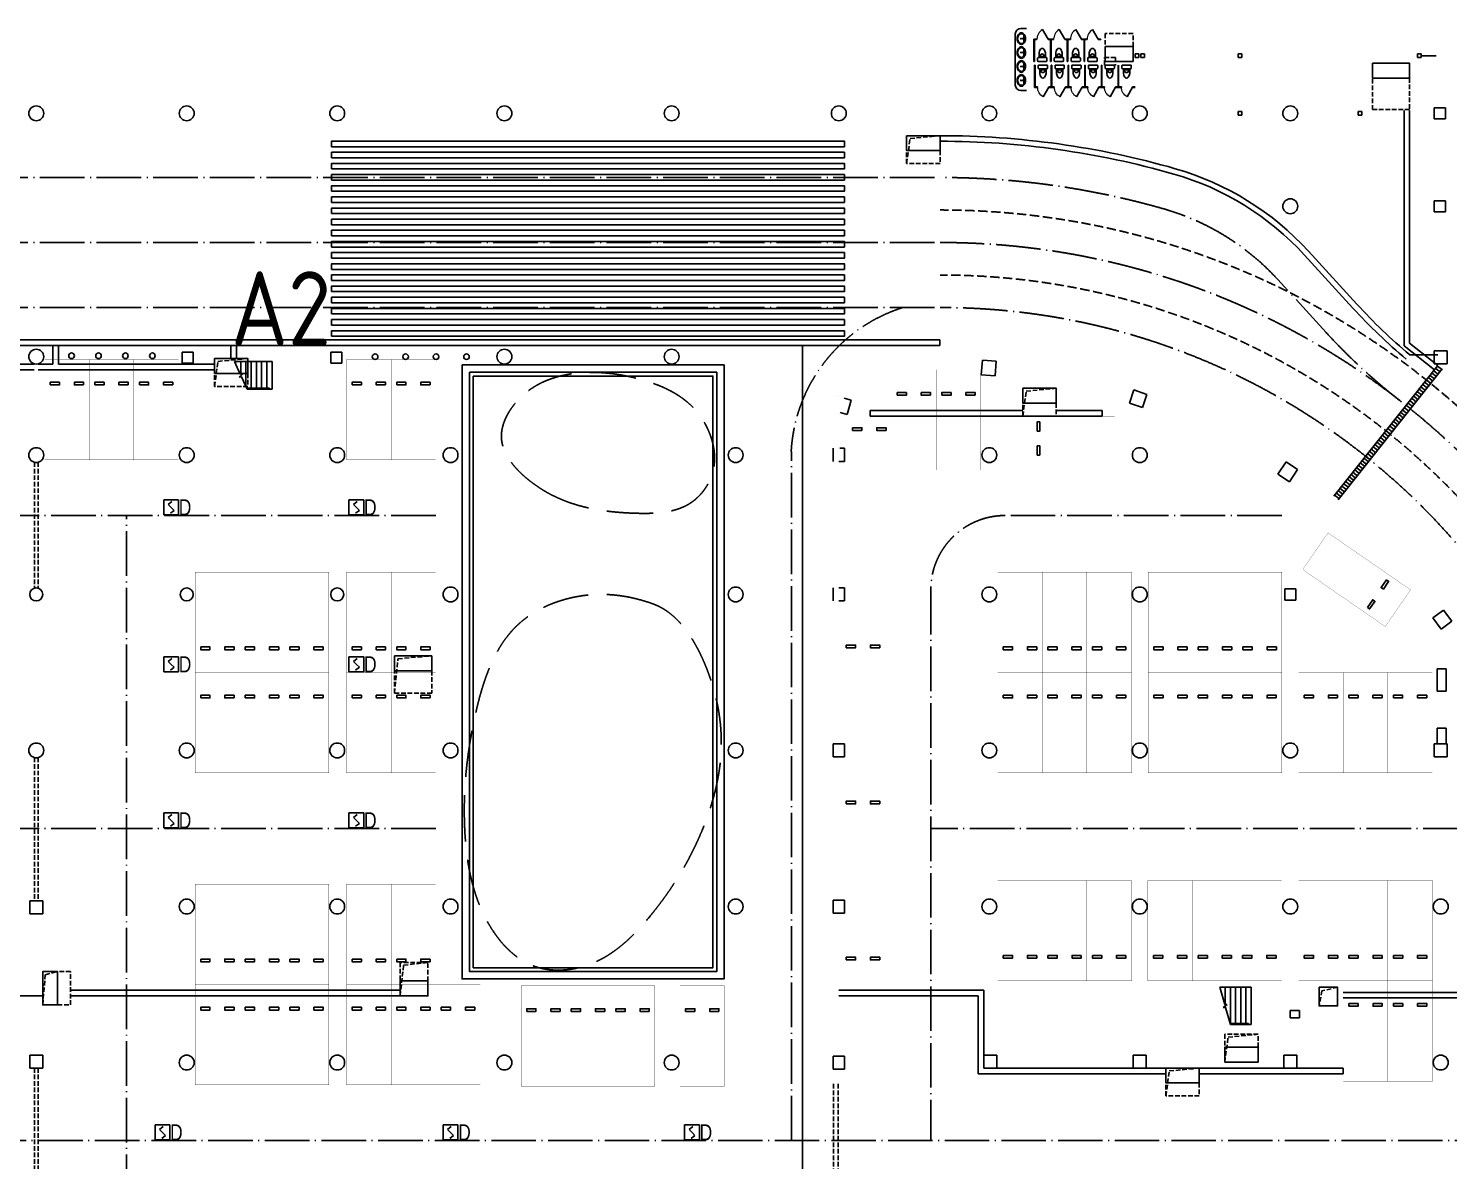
# Model space of a CAD drawing. Extents: x 3835738 to 4446688, y -234172 to 94826.
# Drawn here: x 4316685 to 4393130, y -132152 to -71197 of the extents above; entities that cross this region are included whole.
import ezdxf
from ezdxf.enums import TextEntityAlignment as Align

# ---------------------------------------------------------------- set-up
doc = ezdxf.new("R2010")
doc.units = 0
doc.header["$LTSCALE"] = 1000
doc.header["$MEASUREMENT"] = 0
for name, pattern in [('ACAD_ISO04W100', [30.5, 24, -3, 0.5, -3]), ('DASH', [0.35, 0.25, -0.1]), ('DOTE', [2.42, 2, -0.2, 0.02, -0.2])]:
    doc.linetypes.add(name, pattern=pattern)
for name, color, linetype in [('COLUMN', 8, 'Continuous'), ('e-填充', 8, 'Continuous'), ('e-景观', 8, 'Continuous'), ('EQUIP', 3, 'Continuous'), ('e景观', 8, 'Continuous'), ('STAIR', 9, 'Continuous'), ('WIRE', 210, 'Continuous'), ('卫生间', 8, 'Continuous'), ('竖井线', 8, 'DOTE'), ('结构需注意的地反', 1, 'Continuous'), ('路沿', 9, 'Continuous'), ('车位', 8, 'Continuous'), ('车挡石桩', 7, 'Continuous'), ('车道中心线', 8, 'Continuous'), ('车道线', 8, 'Continuous'), ('防火卷帘', 9, 'DASH'), ('集水井', 8, 'Continuous')]:
    doc.layers.add(name, color=color, linetype=linetype)
doc.styles.add('_FSZK', font='FSZK.shx')
doc.styles.add('DIM_FONT', font='SIMPLEX', dxfattribs={"width": 0.7, "bigfont": 'GBCBIG'})
doc.styles.get("Standard").update_dxf_attribs({"font": 'gbenor.shx', "bigfont": 'gbcbig.shx'})

# ---------------------------------------------------------------- blocks, each defined once
blk = doc.blocks.new('chewei')
at = {"color": 8, "elevation": 0}
for points in [[(3112289, -494749), (3112434, -494749), (3112434, -495249), (3112289, -495249)], [(3112289, -496549), (3112434, -496549), (3112434, -496049), (3112289, -496049)]]:
    blk.add_lwpolyline(points, close=True, dxfattribs=at)
at = {"layer": '车位', "const_width": 10, "elevation": 0}
blk.add_lwpolyline([(3108261, -495649), (3108261, -494449), (3113661, -494449), (3113661, -496849), (3108261, -496849), (3108261, -495649)], dxfattribs=at)
blk = doc.blocks.new('$lvtry$00000196')
at = {"elevation": 0}
for points in [[(-218, -329, -0.467303), (-199, -103, -0.154885), (-179, -96), (-17, -96, -0.154885)], [(21, -96), (183, -96, -0.154885), (203, -103, -0.467303), (222, -329, -0.210278), (2, -430, -0.210278), (-218, -329, -0.467303)]]:
    blk.add_lwpolyline(points, format="xyb", dxfattribs=at)
for points in [[(-52, -25), (56, -25)], [(-52, -78), (-20, -78)], [(24, -78), (56, -78)]]:
    blk.add_lwpolyline(points, dxfattribs=at)
blk.add_lwpolyline([(-22, -44), (-17, -142, 1), (21, -142), (26, -44, 0.493794)], format="xyb", close=True, dxfattribs=at)
for centre, radius in [((-52, -52, 0), 19.4), ((-52, -52, 0), 12.6), ((2, -241, 0), 19.7), ((2, -241, 0), 14.7), ((56, -52, 0), 19.4), ((56, -52, 0), 12.6)]:
    blk.add_circle(centre, radius)
for centre, radius, start, end in [((-144, -225, 0), 166, 150.29939, 180), ((-144, -225, 0), 166, 180, 209.70061), ((-75, -265, 0), 246, 125.98624, 150.29939), ((-75, -186, 0), 246, 209.70061, 234.01376), ((-30, -327, 0), 323, 106.74086, 125.98624), ((-30, -123, 0), 323, 234.01376, 253.25914), ((0, -426, 0), 426, 90, 106.74086), ((0, -25, 0), 426, 253.25914, 270), ((-52, -52, 0), 26.5, 90, 270), ((0, -426, 0), 426, 73.25914, 90), ((0, -25, 0), 426, 270, 286.74086), ((56, -52, 0), 26.5, 270, 90), ((30, -327, 0), 323, 54.01376, 73.25914), ((30, -123, 0), 323, 286.74086, 305.98624), ((75, -265, 0), 246, 29.70061, 54.01376), ((75, -186, 0), 246, 305.98624, 330.29939), ((144, -225, 0), 166, 0, 29.70061), ((144, -225, 0), 166, 330.29939, 0)]:
    blk.add_arc(centre, radius, start, end)
blk.add_point((1, -51, 0))
blk = doc.blocks.new('$TCHSYS$APDOOR2D')
blk.add_line((0.5, 0), (0, 0.87))
at = {"lineweight": 13}
blk.add_arc((0.5, 0), 1, 120, 180, dxfattribs=at)
blk = doc.blocks.new('t2')
for p, q in [((-220, 0), (220, 0)), ((-250, -170), (-250, -30)), ((220, -200), (-220, -200)), ((-170, -200), (-170, -430)), ((140, -260), (-140, -260)), ((170, -200), (170, -430)), ((250, -30), (250, -170))]:
    blk.add_line(p, q)
blk.add_circle((2, -305), 100)
for centre, radius, start, end in [((-220, -30), 30, 90, 180), ((220, -30), 30, 0, 90), ((-220, -170), 30, 180, 270), ((227, -413), 398, 157.45048, 216.63815), ((0, -590), 110, 213.45086, 326.54914), ((-227, -413), 398, 323.36185, 22.54952), ((220, -170), 30, 270, 0)]:
    blk.add_arc(centre, radius, start, end)
at = {"style": 'DIM_FONT', "oblique": 360, "width": 0.8, "flags": 9}
for tag in ['YSIZE', 'XSIZE']:
    blk.add_attdef(tag, (0, 0), '', height=0.5, rotation=180, dxfattribs=at)
blk = doc.blocks.new('$lvtry$00000006')
at = {"layer": '卫生间', "rotation": 359.999965405106}
blk.add_blockref('t2', (0, 288, 0), dxfattribs=at)
blk = doc.blocks.new('_LINKPT1')
at = {"color": 0}
blk.add_line((0, 0), (0, 0), dxfattribs=at)
blk = doc.blocks.new('_I14YDH')
at = {"color": 0}
for p, q in [((0.5, 0.5), (-0.5, 0.5)), ((-0.5, 0.5), (-0.5, -0.5)), ((-0.2, 0.2), (0.05, 0.4)), ((0, 0), (-0.2, 0.2)), ((0, 0), (0.2, -0.2)), ((0.5, -0.5), (0.5, 0.5)), ((-0.5, -0.5), (0.5, -0.5)), ((0.2, -0.2), (-0.05, -0.4))]:
    blk.add_line(p, q, dxfattribs=at)
for p in [(-0.5, 0), (0, 0.5), (0.5, 0), (0, -0.5)]:
    blk.add_blockref('_LINKPT1', p, dxfattribs=at)
at = {"style": '_FSZK', "width": 0.8, "flags": 8}
blk.add_attdef('$TEXT$', text='', height=1.0938, dxfattribs=at).set_placement((0.9375, 0), align=Align.MIDDLE_CENTER)
at = {"color": 0, "width": 0.8, "flags": 9}
blk.add_attdef('A', (0, 0), '', height=0.00002, dxfattribs=at)

msp = doc.modelspace()

# ---------------------------------------------------------------- hatches: boundary and pattern name
at = {"layer": '集水井'}
h = msp.add_hatch(dxfattribs=at)
h.set_pattern_fill('ANSI31', color=256, scale=100, angle=96.5, style=0)
h.set_pattern_definition([(141.5, (-65488102.34, -10120470.72), (-98.82419857, -124.2390449), [])])
h.paths.add_polyline_path([(4387784.4, -95773.6, 0.0021429), (4387550.4, -95585.8), (4386921.1, -96363, -0.0022059), (4387155.1, -96550.7)])
h.paths.add_polyline_path([(4388635.8, -94722.2), (4388596.3, -94722.2), (4388804.1, -94514.5), (4388885.7, -94413.6, 0.0020408), (4388651.8, -94225.8), (4387550.4, -95585.8, -0.0021429), (4387784.4, -95773.6)])
h.paths.add_polyline_path([(4390846.1, -91992.8), (4390788.8, -91992.8), (4391088.2, -91693.5, 0.0018616), (4390854.5, -91505.7), (4388651.8, -94225.8, -0.0020408), (4388885.7, -94413.6)])
h.paths.add_polyline_path([(4390854.5, -91505.7, -0.0018616), (4391088.2, -91693.5), (4391090.1, -91691.5), (4392189.7, -90333.6, 0.0017857), (4391955.9, -90145.7)])
h.paths.add_polyline_path([(4392816, -89560.3), (4392584.8, -89369), (4391955.9, -90145.7, -0.0017857), (4392189.7, -90333.6)])

# ---------------------------------------------------------------- linework, layer by layer
at = {"layer": 'COLUMN'}
for p, q in [((4376457.8, -72572), (4376257.8, -72572)), ((4376257.8, -72572), (4376257.8, -72772)), ((4376457.8, -72772), (4376457.8, -72572)), ((4376757.8, -72572), (4376557.8, -72572)), ((4376557.8, -72572), (4376557.8, -72772)), ((4376757.8, -72772), (4376757.8, -72572)), ((4382007.8, -72572), (4381807.8, -72572)), ((4381807.8, -72572), (4381807.8, -72772)), ((4382007.8, -72772), (4382007.8, -72572)), ((4391657.8, -72572), (4391457.8, -72572)), ((4391457.8, -72572), (4391457.8, -72772)), ((4391657.8, -72772), (4391657.8, -72572)), ((4376257.8, -72772), (4376457.8, -72772)), ((4376557.8, -72772), (4376757.8, -72772)), ((4381807.8, -72772), (4382007.8, -72772)), ((4391457.8, -72772), (4391657.8, -72772)), ((4382007.8, -75672), (4381807.8, -75672)), ((4381807.8, -75672), (4381807.8, -75872)), ((4382007.8, -75872), (4382007.8, -75672)), ((4388457.8, -75672), (4388257.8, -75672)), ((4388257.8, -75672), (4388257.8, -75872)), ((4388457.8, -75872), (4388457.8, -75672)), ((4392957.8, -75472), (4392357.8, -75472)), ((4392357.8, -75472), (4392357.8, -76072)), ((4392957.8, -76072), (4392957.8, -75472)), ((4381807.8, -75872), (4382007.8, -75872)), ((4388257.8, -75872), (4388457.8, -75872)), ((4392357.8, -76072), (4392957.8, -76072)), ((4392957.8, -80477.1), (4392357.8, -80477.1)), ((4392357.8, -80477.1), (4392357.8, -81077.1)), ((4392957.8, -81077.1), (4392957.8, -80477.1)), ((4392357.8, -81077.1), (4392957.8, -81077.1)), ((4325557.8, -88622), (4324957.8, -88622)), ((4324957.8, -88622), (4324957.8, -89222)), ((4325557.8, -89222), (4325557.8, -88622)), ((4333557.8, -88622), (4332957.8, -88622)), ((4332957.8, -88622), (4332957.8, -89222)), ((4333557.8, -89222), (4333557.8, -88622)), ((4393057.8, -88547.2), (4392357.8, -88547.2)), ((4392357.8, -88547.2), (4392357.8, -89247.2)), ((4393057.8, -89247.2), (4393057.8, -88547.2)), ((4324957.8, -89222), (4325557.8, -89222)), ((4332957.8, -89222), (4333557.8, -89222)), ((4368032.8, -89049.6), (4367970.8, -89847.2)), ((4368780.6, -89107.8), (4368032.8, -89049.6)), ((4368718.5, -89905.4), (4368780.6, -89107.8)), ((4392357.8, -89247.2), (4393057.8, -89247.2)), ((4367970.8, -89847.2), (4368718.5, -89905.4)), ((4376183.2, -90663.9), (4375945.4, -91375.2)), ((4376894.5, -90901.8), (4376183.2, -90663.9)), ((4376656.7, -91613.1), (4376894.5, -90901.8)), ((4360254.1, -91011.8), (4360253.7, -91013)), ((4360254.2, -91011.8), (4360254.1, -91011.8)), ((4360976.8, -91212.3), (4360594.6, -91106.3)), ((4360762.9, -91983.2), (4360976.8, -91212.3)), ((4375945.4, -91375.2), (4376656.7, -91613.1)), ((4360380.6, -91877.1), (4360762.9, -91983.2)), ((4360007.8, -93797), (4360007.8, -94522)), ((4360607.8, -93797), (4360357.8, -93797)), ((4360607.8, -94522), (4360607.8, -93797)), ((4360307.8, -94522), (4360607.8, -94522)), ((4384378.6, -94525.8), (4383935.5, -95191.9)), ((4385003.1, -94941.2), (4384378.6, -94525.8)), ((4383935.5, -95191.9), (4384560, -95607.3)), ((4384560, -95607.3), (4385003.1, -94941.2)), ((4360007.8, -101322), (4360007.8, -102022)), ((4360607.8, -101322), (4360307.8, -101322)), ((4360607.8, -102022), (4360607.8, -101322)), ((4384907.8, -101372), (4384307.8, -101372)), ((4384307.8, -101372), (4384307.8, -101972)), ((4384907.8, -101972), (4384907.8, -101372)), ((4360307.8, -102022), (4360607.8, -102022)), ((4384307.8, -101972), (4384907.8, -101972)), ((4392847.8, -102512.1), (4392288.1, -102932.6)), ((4392288.1, -102932.6), (4392738.5, -103532.2)), ((4392738.5, -103532.2), (4393298.2, -103111.8)), ((4393298.2, -103111.8), (4392847.8, -102512.1)), ((4392507.8, -105672), (4392507.8, -106872)), ((4393007.8, -105672), (4392507.8, -105672)), ((4393007.8, -106872), (4393007.8, -105672)), ((4392507.8, -106872), (4393007.8, -106872)), ((4393007.8, -108872), (4392507.8, -108872)), ((4392507.8, -108872), (4392507.8, -109722)), ((4393007.8, -109722), (4393007.8, -108872)), ((4360607.8, -109722), (4360007.8, -109722)), ((4360007.8, -109722), (4360007.8, -110422)), ((4360607.8, -110422), (4360607.8, -109722)), ((4393057.8, -109722), (4392357.8, -109722)), ((4392357.8, -109722), (4392357.8, -110422)), ((4392507.8, -109722), (4393007.8, -109722)), ((4393057.8, -110422), (4393057.8, -109722)), ((4360007.8, -110422), (4360607.8, -110422)), ((4392357.8, -110422), (4393057.8, -110422)), ((4317457.8, -118172), (4316757.8, -118172)), ((4316757.8, -118172), (4316757.8, -118872)), ((4317457.8, -118872), (4317457.8, -118172)), ((4360607.8, -118122), (4360007.8, -118122)), ((4360007.8, -118122), (4360007.8, -118822)), ((4360607.8, -118822), (4360607.8, -118122)), ((4316757.8, -118872), (4317457.8, -118872)), ((4360007.8, -118822), (4360607.8, -118822)), ((4385107.8, -124072), (4384607.8, -124072)), ((4384607.8, -124072), (4384607.8, -124472)), ((4384607.8, -124472), (4385107.8, -124472)), ((4385107.8, -124472), (4385107.8, -124072)), ((4317457.8, -126472), (4316757.8, -126472)), ((4316757.8, -126472), (4316757.8, -127172)), ((4317457.8, -127172), (4317457.8, -126472)), ((4360607.8, -126522), (4360007.8, -126522)), ((4360007.8, -126522), (4360007.8, -127222)), ((4360607.8, -127222), (4360607.8, -126522)), ((4368807.7, -126472), (4368107.8, -126472)), ((4368107.8, -126472), (4368107.8, -127172)), ((4368807.7, -127172), (4368807.7, -126472)), ((4376857.8, -126472), (4376157.8, -126472)), ((4376157.8, -126472), (4376157.8, -127172)), ((4376857.8, -127172), (4376857.8, -126472)), ((4384957.8, -126472), (4384257.8, -126472)), ((4384257.8, -126472), (4384257.8, -127172)), ((4384957.8, -127172), (4384957.8, -126472)), ((4316757.8, -127172), (4317457.8, -127172)), ((4360007.8, -127222), (4360607.8, -127222)), ((4368107.8, -127172), (4368807.7, -127172)), ((4376157.8, -127172), (4376857.8, -127172)), ((4384257.8, -127172), (4384957.8, -127172))]:
    msp.add_line(p, q, dxfattribs=at)
for centre, radius, start, end in [((4317107.8, -75772), 400, 0, 180), ((4325207.8, -75772), 400, 0, 180), ((4333307.8, -75772), 400, 0, 180), ((4342307.8, -75772), 400, 0, 180), ((4351307.8, -75772), 400, 0, 180), ((4360307.8, -75772), 400, 0, 180), ((4368407.8, -75772), 400, 0, 180), ((4376507.8, -75772), 400, 0, 180), ((4384607.8, -75772), 400, 0, 180), ((4317107.8, -75772), 400, 180, 0), ((4325207.8, -75772), 400, 180, 0), ((4333307.8, -75772), 400, 180, 0), ((4342307.8, -75772), 400, 180, 0), ((4351307.8, -75772), 400, 180, 0), ((4360307.8, -75772), 400, 180, 0), ((4368407.8, -75772), 400, 180, 0), ((4376507.8, -75772), 400, 180, 0), ((4384607.8, -75772), 400, 180, 0), ((4384607.8, -80772), 400, 0, 180), ((4384607.8, -80772), 400, 180, 0), ((4317107.8, -88872), 400, 0, 180), ((4342307.8, -88872), 400, 0, 180), ((4351307.8, -88872), 400, 0, 180), ((4317107.8, -88872), 400, 180, 0), ((4342307.8, -88872), 400, 180, 0), ((4351307.8, -88872), 400, 180, 0), ((4317107.8, -94172), 400, 0, 180), ((4325207.8, -94172), 400, 0, 180), ((4333307.8, -94172), 400, 0, 180), ((4339407.8, -94172), 400, 0, 180), ((4354757.8, -94172), 400, 0, 180), ((4368407.8, -94172), 400, 0, 180), ((4376507.8, -94172), 400, 0, 180), ((4317107.8, -94172), 400, 180, 0), ((4325207.8, -94172), 400, 180, 0), ((4333307.8, -94172), 400, 180, 0), ((4339407.8, -94172), 400, 180, 0), ((4354757.8, -94172), 400, 180, 0), ((4368407.8, -94172), 400, 180, 0), ((4376507.8, -94172), 400, 180, 0), ((4317107.8, -101672), 350, 0, 180), ((4325207.8, -101672), 350, 359.999777, 179.999777), ((4333307.8, -101672), 350, 0.000026, 180.000026), ((4339407.8, -101672), 400, 0, 180), ((4354757.8, -101672), 400, 0, 180), ((4368407.8, -101672), 400, 0, 180), ((4376507.8, -101672), 400, 0, 180), ((4317107.8, -101672), 350, 180, 0), ((4325207.8, -101672), 350, 179.999777, 359.999777), ((4333307.8, -101672), 350, 180.000026, 0.000026), ((4339407.8, -101672), 400, 180, 0), ((4354757.8, -101672), 400, 180, 0), ((4368407.8, -101672), 400, 180, 0), ((4376507.8, -101672), 400, 180, 0), ((4317107.8, -110072), 400, 0, 180), ((4317107.8, -110072), 400, 180, 0), ((4325207.8, -110072), 400, 0, 180), ((4325207.8, -110072), 400, 180, 0), ((4333307.8, -110072), 400, 0, 180), ((4333307.8, -110072), 400, 180, 0), ((4339407.8, -110072), 400, 0, 180), ((4339407.8, -110072), 400, 180, 0), ((4354757.8, -110072), 400, 0, 180), ((4354757.8, -110072), 400, 180, 0), ((4368407.8, -110072), 400, 0, 180), ((4368407.8, -110072), 400, 180, 0), ((4376507.8, -110072), 400, 0, 180), ((4376507.8, -110072), 400, 180, 0), ((4384607.8, -110072), 400, 0, 180), ((4384607.8, -110072), 400, 180, 0), ((4325207.8, -118472), 400, 0, 180), ((4325207.8, -118472), 400, 180, 0), ((4333307.8, -118472), 400, 0, 180), ((4333307.8, -118472), 400, 180, 0), ((4339407.8, -118472), 400, 0, 180), ((4339407.8, -118472), 400, 180, 0), ((4354757.8, -118472), 400, 0, 180), ((4354757.8, -118472), 400, 180, 0), ((4368407.8, -118472), 400, 0, 180), ((4368407.8, -118472), 400, 180, 0), ((4376507.8, -118472), 400, 0, 180), ((4376507.8, -118472), 400, 180, 0), ((4384607.8, -118472), 400, 0, 180), ((4384607.8, -118472), 400, 180, 0), ((4392707.8, -118472), 400, 0, 180), ((4392707.8, -118472), 400, 180, 0), ((4325207.8, -126872), 400, 0, 180), ((4325207.8, -126872), 400, 180, 0), ((4333307.8, -126872), 400, 0, 180), ((4333307.8, -126872), 400, 180, 0), ((4342307.8, -126872), 400, 0, 180), ((4342307.8, -126872), 400, 180, 0), ((4351307.8, -126872), 400, 0, 180), ((4351307.8, -126872), 400, 180, 0), ((4392707.8, -126872), 400, 0, 180), ((4392707.8, -126872), 400, 180, 0)]:
    msp.add_arc(centre, radius, start, end, dxfattribs=at)
at = {"layer": 'e-填充'}
for points in [[(4333007.8, -77565.2), (4360607.8, -77565.2), (4360607.8, -77264.8), (4333007.8, -77264.8)], [(4333007.8, -78165.6), (4360607.8, -78165.6), (4360607.8, -77865.2), (4333007.8, -77865.2)], [(4333007.8, -78766), (4360607.8, -78766), (4360607.8, -78465.6), (4333007.8, -78465.6)], [(4333007.8, -79366.4), (4360607.8, -79366.4), (4360607.8, -79066), (4333007.8, -79066)], [(4333007.8, -79966.8), (4360607.8, -79966.8), (4360607.8, -79666.4), (4333007.8, -79666.4)], [(4333007.8, -80567.2), (4360607.8, -80567.2), (4360607.8, -80266.8), (4333007.8, -80266.8)], [(4333007.8, -81167.6), (4360607.8, -81167.6), (4360607.8, -80867.2), (4333007.8, -80867.2)], [(4333007.8, -81768), (4360607.8, -81768), (4360607.8, -81467.6), (4333007.8, -81467.6)], [(4333007.8, -82368.4), (4360607.8, -82368.4), (4360607.8, -82068), (4333007.8, -82068)], [(4333007.8, -82968.8), (4360607.8, -82968.8), (4360607.8, -82668.4), (4333007.8, -82668.4)], [(4333007.8, -83569.2), (4360607.8, -83569.2), (4360607.8, -83268.8), (4333007.8, -83268.8)], [(4333007.8, -84169.6), (4360607.8, -84169.6), (4360607.8, -83869.2), (4333007.8, -83869.2)], [(4333007.8, -84770), (4360607.8, -84770), (4360607.8, -84469.6), (4333007.8, -84469.6)], [(4333007.8, -85370.4), (4360607.8, -85370.4), (4360607.8, -85070), (4333007.8, -85070)], [(4333007.8, -85970.8), (4360607.8, -85970.8), (4360607.8, -85670.4), (4333007.8, -85670.4)], [(4333007.8, -86571.2), (4360607.8, -86571.2), (4360607.8, -86270.8), (4333007.8, -86270.8)], [(4333007.8, -87171.6), (4360607.8, -87171.6), (4360607.8, -86871.2), (4333007.8, -86871.2)], [(4333007.8, -87772), (4360607.8, -87772), (4360607.8, -87471.6), (4333007.8, -87471.6)]]:
    msp.add_lwpolyline(points, close=True, dxfattribs=at)
at = {"layer": 'e-景观'}
for points in [[(4340033.2, -89312.3), (4354133.2, -89312.3), (4354133.2, -122372.2), (4340033.2, -122372)], [(4340433.2, -89712.3), (4353733.2, -89712.3), (4353733.2, -121972.2), (4340433.2, -121972)], [(4340633.2, -89912.3), (4353533.2, -89912.3), (4353533.2, -121772.2), (4340633.2, -121772)]]:
    msp.add_lwpolyline(points, close=True, dxfattribs=at)
at = {"layer": 'e景观', "linetype": 'DASH', "ltscale": 10}
for points, start_tangent, end_tangent in [([(4344512.2, -96127.6), (4342144.9, -93189.6), (4343011.4, -91236.9), (4349919.6, -90176.9), (4352680.3, -91850.5), (4353525.9, -95076.8), (4352375.3, -96714.9), (4349438, -97302.1), (4344512.2, -96127.6)], (-0.861243, 0.5081934), (-0.861243, 0.5081934)), ([(4350261.1, -102163.2), (4353149, -105546.4), (4353950.7, -110446.1), (4352957.3, -114352.8), (4350245.2, -118870), (4346706.1, -121653.4), (4343819, -121653.4), (4341629.9, -119687.6), (4340170.5, -114297.4), (4340709.9, -108294.2), (4343089.3, -103252.7), (4346579.2, -101730.8), (4349053.8, -101825.9), (4350261.1, -102163.2)], (0.9438217, -0.3304552), (0.9438217, -0.3304552))]:
    msp.add_spline(points, degree=3, dxfattribs=dict(at, start_tangent=start_tangent, end_tangent=end_tangent))
at = {"layer": 'STAIR'}
for p, q in [((4329797.8, -89122), (4327781.8, -89122)), ((4327781.8, -89122), (4328089.3, -89808.2)), ((4327837.8, -89247), (4327837.8, -89122)), ((4328117.8, -89803.7), (4328117.8, -89122)), ((4328397.8, -90497), (4328397.8, -89122)), ((4328677.8, -90562), (4328677.8, -89122)), ((4328957.8, -90562), (4328957.8, -89122)), ((4329237.8, -90562), (4329237.8, -89122)), ((4329517.8, -90562), (4329517.8, -89122)), ((4329797.8, -90622), (4329797.8, -89122)), ((4328222.5, -89786.8), (4328029.5, -89974.1)), ((4328029.5, -89974.1), (4328154.6, -89954)), ((4328089.3, -89808.2), (4328222.5, -89786.8)), ((4328117.8, -89959.9), (4328117.8, -89888.4)), ((4328154.6, -89954), (4328453.8, -90622)), ((4329657.8, -90562), (4328426.9, -90562)), ((4329657.8, -90622), (4328453.8, -90622)), ((4329657.8, -90622), (4328453.8, -90622)), ((4329657.8, -90622), (4329657.8, -90562)), ((4329797.8, -90622), (4329657.8, -90622)), ((4382502.2, -122822), (4380822.2, -122822)), ((4380822.2, -122822), (4381083.4, -123754.7)), ((4381102.2, -123754.5), (4381102.2, -122822)), ((4381382.2, -124762), (4381382.2, -122822)), ((4381662.2, -124762), (4381662.2, -122822)), ((4381942.2, -124762), (4381942.2, -122822)), ((4382222.2, -124762), (4382222.2, -122822)), ((4382502.2, -124822), (4382502.2, -122822)), ((4381218.4, -123753.2), (4380999.8, -123910)), ((4381083.4, -123754.7), (4381218.4, -123753.2)), ((4381102.2, -123908.8), (4381102.2, -123836.5)), ((4380999.8, -123910), (4381126.5, -123908.5)), ((4381126.5, -123908.5), (4381382.2, -124822)), ((4382362.2, -124762), (4381365.4, -124762)), ((4382362.2, -124822), (4381382.2, -124822)), ((4382362.2, -124822), (4381382.2, -124822)), ((4382362.2, -124822), (4382362.2, -124762)), ((4382502.2, -124822), (4382362.2, -124822))]:
    msp.add_line(p, q, dxfattribs=at)
at = {"layer": 'WIRE'}
for points in [[(4403757.8, -172347), (4358357.5, -172347), (4358357.5, -88272.3)], [(4157671.6, -89272), (4157671.6, -123272), (4317457.8, -123272)]]:
    msp.add_lwpolyline(points, dxfattribs=at)
at = {"layer": '卫生间'}
for p, q in [((4369807.8, -71497), (4369807.8, -74247)), ((4370407.8, -71197), (4370107.8, -71197)), ((4370970.3, -71772), (4370807.8, -71772)), ((4370807.8, -71772), (4370807.8, -72972)), ((4370832.8, -71797), (4370970.3, -71797)), ((4370832.8, -71797), (4370832.8, -72972)), ((4370970.3, -71797), (4370970.3, -71772)), ((4371720.3, -71772), (4371570.3, -71772)), ((4371570.3, -71772), (4371570.3, -71797)), ((4371570.3, -71797), (4371707.8, -71797)), ((4371707.8, -71797), (4371707.8, -72972)), ((4371870.3, -71772), (4371720.3, -71772)), ((4371732.8, -71797), (4371870.3, -71797)), ((4371732.8, -71797), (4371732.8, -72972)), ((4371870.3, -71797), (4371870.3, -71772)), ((4372620.3, -71772), (4372470.3, -71772)), ((4372470.3, -71772), (4372470.3, -71797)), ((4372470.3, -71797), (4372607.8, -71797)), ((4372607.8, -71797), (4372607.8, -72972)), ((4372770.3, -71772), (4372620.3, -71772)), ((4372632.8, -71797), (4372770.3, -71797)), ((4372632.8, -71797), (4372632.8, -72972)), ((4372770.3, -71797), (4372770.3, -71772)), ((4373520.3, -71772), (4373370.3, -71772)), ((4373370.3, -71772), (4373370.3, -71797)), ((4373370.3, -71797), (4373507.8, -71797)), ((4373507.8, -71797), (4373507.8, -72972)), ((4373670.3, -71772), (4373520.3, -71772)), ((4373532.8, -71797), (4373670.3, -71797)), ((4373532.8, -71797), (4373532.8, -72972)), ((4373670.3, -71797), (4373670.3, -71772)), ((4374407.8, -71772), (4374270.3, -71772)), ((4374270.3, -71772), (4374270.3, -71797)), ((4374270.3, -71797), (4374407.8, -71797)), ((4374407.8, -71797), (4374407.8, -71772)), ((4370832.8, -72972), (4370807.8, -72972)), ((4370845.3, -74372), (4370845.3, -73172)), ((4370845.3, -73172), (4370870.3, -73172)), ((4370870.3, -74347), (4370870.3, -73172)), ((4371732.8, -72972), (4371707.8, -72972)), ((4371745.3, -74347), (4371745.3, -73172)), ((4371745.3, -73172), (4371770.3, -73172)), ((4371770.3, -74347), (4371770.3, -73172)), ((4372632.8, -72972), (4372607.8, -72972)), ((4372645.3, -74347), (4372645.3, -73172)), ((4372645.3, -73172), (4372670.3, -73172)), ((4372670.3, -74347), (4372670.3, -73172)), ((4373532.8, -72972), (4373507.8, -72972)), ((4373545.3, -74347), (4373545.3, -73172)), ((4373545.3, -73172), (4373570.3, -73172)), ((4373570.3, -74347), (4373570.3, -73172)), ((4374445.3, -74347), (4374445.3, -73172)), ((4374445.3, -73172), (4374470.3, -73172)), ((4374470.3, -74347), (4374470.3, -73172)), ((4375345.3, -74347), (4375345.3, -73172)), ((4375370.3, -74347), (4375370.3, -73172)), ((4370407.8, -74547), (4370107.8, -74547)), ((4370845.3, -74372), (4371007.8, -74372)), ((4371007.8, -74347), (4370870.3, -74347)), ((4371007.8, -74372), (4371007.8, -74347)), ((4371745.3, -74347), (4371607.8, -74347)), ((4371607.8, -74347), (4371607.8, -74372)), ((4371607.8, -74372), (4371757.8, -74372)), ((4371757.8, -74372), (4371907.8, -74372)), ((4371907.8, -74347), (4371770.3, -74347)), ((4371907.8, -74372), (4371907.8, -74347)), ((4372645.3, -74347), (4372507.8, -74347)), ((4372507.8, -74347), (4372507.8, -74372)), ((4372507.8, -74372), (4372657.8, -74372)), ((4372657.8, -74372), (4372807.8, -74372)), ((4372807.8, -74347), (4372670.3, -74347)), ((4372807.8, -74372), (4372807.8, -74347)), ((4373545.3, -74347), (4373407.8, -74347)), ((4373407.8, -74347), (4373407.8, -74372)), ((4373407.8, -74372), (4373557.8, -74372)), ((4373557.8, -74372), (4373707.8, -74372)), ((4373707.8, -74347), (4373570.3, -74347)), ((4373707.8, -74372), (4373707.8, -74347)), ((4374445.3, -74347), (4374307.8, -74347)), ((4374307.8, -74347), (4374307.8, -74372)), ((4374307.8, -74372), (4374457.8, -74372)), ((4374457.8, -74372), (4374607.8, -74372)), ((4374607.8, -74347), (4374470.3, -74347)), ((4374607.8, -74372), (4374607.8, -74347)), ((4375345.3, -74347), (4375207.8, -74347)), ((4375207.8, -74347), (4375207.8, -74372)), ((4375207.8, -74372), (4375357.8, -74372)), ((4375357.8, -74372), (4375520.3, -74372)), ((4375520.3, -74347), (4375370.3, -74347)), ((4375520.3, -74372), (4375520.3, -74347)), ((4376257.8, -74347), (4376120.3, -74347)), ((4376120.3, -74347), (4376120.3, -74372)), ((4376120.3, -74372), (4376257.8, -74372))]:
    msp.add_line(p, q, dxfattribs=at)
for centre, start, end in [((4370107.8, -71497), 90, 180), ((4370107.8, -74247), 180, 270)]:
    msp.add_arc(centre, 300, start, end, dxfattribs=at)
at = {"layer": '竖井线', "linetype": 'DASH'}
msp.add_lwpolyline([(4374607.8, -73172), (4374607.8, -72772), (4375207.8, -72772), (4375207.8, -73172)], close=True, dxfattribs=at)
at = {"layer": '结构需注意的地反', "linetype": 'DASH'}
for p, q in [((4392457.8, -72672), (4391657.8, -72672)), ((4391657.8, -72672), (4392457.8, -72672))]:
    msp.add_line(p, q, dxfattribs=at)
at = {"layer": '路沿'}
msp.add_line((4388199.7, -86050.1), (4385594.9, -83198), dxfattribs=at)
msp.add_lwpolyline([(4392557.8, -88772), (4391041, -88772)], dxfattribs=at)
for centre, radius, start, end in [((4365757.8, -122973.4), 46000, 74.029351, 90), ((4374149.7, -93650.6), 15500, 42.404896, 74.029351), ((4409982.4, -66156.3), 29500, 222.404896, 230.052594)]:
    msp.add_arc(centre, radius, start, end, dxfattribs=at)
at = {"layer": '车挡石桩'}
for centre in [(4319007.8, -88822), (4320457.8, -88822), (4321907.8, -88822), (4323357.8, -88822), (4335347.8, -88872), (4336987.8, -88872), (4338627.8, -88872), (4340267.8, -88872)]:
    msp.add_circle(centre, 150, dxfattribs=at)
at = {"layer": '车道中心线', "linetype": 'ACAD_ISO04W100', "ltscale": 0.1}
for p, q in [((4125157.7, -79223), (4365757.8, -79223.4)), ((4125157.7, -82723), (4365757.8, -82723.4)), ((4386538.3, -87567.4), (4383933.5, -84715.3)), ((4125157.7, -86223), (4365757.8, -86223.4)), ((4357757.8, -131072), (4357757.8, -93973.4)), ((4338608.3, -97422), (4246907.8, -97422)), ((4321961.5, -198272), (4321961.5, -97421.6)), ((4384157.8, -97422), (4369257.8, -97422)), ((4365257.8, -101422), (4365257.8, -131072)), ((4338608.3, -114272), (4157582.8, -114272)), ((4397207.8, -114272), (4365257.8, -114272)), ((4401957.8, -131072), (4157582.8, -131072))]:
    msp.add_line(p, q, dxfattribs=at)
for centre, radius, start, end in [((4365757.8, -122973.4), 43750, 74.029351, 90), ((4374149.7, -93650.6), 13250, 42.404896, 74.029351), ((4365757.8, -122973.4), 40250, 4.129656, 90), ((4366359.9, -94451.3), 8628.9, 107.536302, 176.82509), ((4365757.8, -122973.4), 36750, 3.496027, 90), ((4409982.4, -66156.3), 31750, 222.404896, 232.10396), ((4369257.8, -101422), 4000, 90, 180)]:
    msp.add_arc(centre, radius, start, end, dxfattribs=at)
at = {"layer": '车道线', "linetype": 'DASH', "ltscale": 2}
for radius, start, end in [(42000, 4.406608, 90), (38500, 3.99815, 90), (42000, 4.406608, 52.10396)]:
    msp.add_arc((4365757.8, -122973.4), radius, start, end, dxfattribs=at)
at = {"layer": '防火卷帘'}
for p, q in [((4317007.8, -94559.3), (4317007.8, -101336.6)), ((4317207.8, -94559.3), (4317207.8, -101336.6)), ((4317007.8, -110459.3), (4317007.8, -118172)), ((4317207.8, -110459.3), (4317207.8, -118172)), ((4317007.8, -127172), (4317007.8, -134922)), ((4317207.8, -127172), (4317207.8, -134922)), ((4360027.8, -134221.6), (4360027.8, -127921.6)), ((4360267.8, -134221.6), (4360267.8, -127921.6))]:
    msp.add_line(p, q, dxfattribs=at)
at = {"layer": '集水井'}
for p, q in [((4389031.7, -73872.1), (4391031.9, -73872.1)), ((4390731.9, -75611.1), (4390731.9, -88278.9)), ((4391031.9, -75611.1), (4391031.9, -88134.4)), ((4363957.5, -77773.4), (4365757.8, -77773.4)), ((4387978.2, -86252.4), (4385373.4, -83400.3)), ((4365753.3, -87972.3), (4298765.7, -87972.3)), ((4321003.3, -88272.3), (4298765.7, -88272.3)), ((4318006.4, -89272.3), (4318006.4, -88272.3)), ((4318306.4, -89272.3), (4318306.4, -88272.3)), ((4365753.3, -88272.3), (4321003.3, -88272.3)), ((4327590.5, -88972), (4327590.5, -88272.3)), ((4327890.5, -88972), (4327890.5, -88272.3)), ((4365753.3, -87972.3), (4365753.3, -88272.3)), ((4390731.9, -88278.9), (4392366.4, -89581.5)), ((4391031.9, -88134.4), (4392553.3, -89346.9)), ((4317003.3, -89272.3), (4307507.5, -89272.3)), ((4317203.3, -89272.3), (4318006.4, -89272.3)), ((4318306.4, -89272.3), (4326703.3, -89272.3)), ((4392557.8, -89346.7), (4386948.5, -96384.8)), ((4317003.3, -89572.3), (4307507.5, -89572.3)), ((4317203.3, -89572.3), (4318006.4, -89572.3)), ((4317953.3, -89572.3), (4326703.3, -89572.3)), ((4326703.3, -89772), (4328503.6, -89772)), ((4392792.4, -89533.6), (4387183.1, -96571.8)), ((4370207.8, -91772), (4362001.8, -91772)), ((4362001.8, -92072), (4362001.8, -91772)), ((4374477.9, -92072), (4362001.8, -92072)), ((4374477.9, -91772), (4372008.1, -91772)), ((4374477.9, -92072), (4374477.9, -91772)), ((4336392.1, -105780.5), (4338392.4, -105780.5)), ((4336693.9, -122972), (4318957.8, -122972)), ((4336693.9, -122482.2), (4338193.9, -122482.2)), ((4368107.8, -122972), (4360307.8, -122972)), ((4368107.8, -127172), (4368107.8, -122972)), ((4336693.9, -123272), (4318957.8, -123272)), ((4367807.8, -123272), (4360307.8, -123272)), ((4367807.8, -127472), (4367807.8, -123272)), ((4395907.8, -123097), (4387461.3, -123097)), ((4395907.8, -123397), (4387461.3, -123397)), ((4377910.8, -127472), (4367807.8, -127472)), ((4377910.8, -127172), (4368107.8, -127172)), ((4387457.8, -127172), (4379711.1, -127172)), ((4387457.8, -127472), (4379711.1, -127472)), ((4387457.8, -127172), (4387457.8, -127472)), ((4377910.8, -127972), (4379711.1, -127972))]:
    msp.add_line(p, q, dxfattribs=at)
at = {"layer": '集水井', "linetype": 'DASH'}
for p, q in [((4363957.5, -78473.4), (4364143.5, -77126.8)), ((4364143.5, -77126.8), (4365757.8, -76973.4)), ((4326703.3, -90472), (4326889.3, -89125.4)), ((4326889.3, -89125.4), (4328503.6, -88972)), ((4370207.8, -92072), (4370393.8, -90725.4)), ((4370393.8, -90725.4), (4372008.1, -90572)), ((4336392.1, -106980.5), (4336578.1, -105133.8)), ((4336578.1, -105133.8), (4338392.4, -104980.5)), ((4336879.8, -121635.3), (4338193.9, -121481.9)), ((4317457.8, -123771.9), (4317590.4, -122142.8)), ((4317590.4, -122142.8), (4318257.8, -121971.6)), ((4336693.9, -123282.2), (4336879.8, -121635.3)), ((4386311.2, -123008), (4386157.8, -123822)), ((4387157.8, -122822), (4386311.2, -123008)), ((4381263.9, -125504.7), (4382878.2, -125351.4)), ((4381078, -126851.4), (4381263.9, -125504.7)), ((4377910.8, -128672), (4378096.8, -127325.4)), ((4378096.8, -127325.4), (4379711.1, -127172))]:
    msp.add_line(p, q, dxfattribs=at)
for points in [[(4376151.3, -72172), (4376151.3, -71472), (4374651.3, -71472), (4374651.3, -72172), (4374651.3, -72172)], [(4391031.9, -73872.1), (4391031.9, -75572.1), (4389031.7, -75572.1), (4389031.7, -73872.1), (4389031.7, -73872.1)], [(4365757.8, -77773.4), (4365757.8, -78473.4), (4363957.5, -78473.4), (4363957.5, -77773.4), (4363957.5, -77773.4)], [(4328503.6, -89772), (4328503.6, -90472), (4326703.3, -90472), (4326703.3, -89772), (4326703.3, -89772)], [(4372008.1, -91372), (4372008.1, -92072), (4370207.8, -92072), (4370207.8, -91372), (4370207.8, -91372)], [(4338392.4, -105780.5), (4338392.4, -106980.5), (4336392.1, -106980.5), (4336392.1, -105780.5), (4336392.1, -105780.5)], [(4338193.9, -122482.2), (4338193.9, -121481.9), (4336693.9, -121481.9), (4336693.9, -122482.2), (4336693.9, -122482.2)], [(4318257.8, -123771.9), (4318957.8, -123771.9), (4318957.8, -121971.6), (4318257.8, -121971.6)], [(4382878.2, -126051.4), (4382878.2, -125351.4), (4381078, -125351.4), (4381078, -126051.4), (4381078, -126051.4)], [(4379711.1, -127972), (4379711.1, -128672), (4377910.8, -128672), (4377910.8, -127972), (4377910.8, -127972)]]:
    msp.add_lwpolyline(points, dxfattribs=at)
at = {"layer": '集水井'}
for points in [[(4374651.3, -72972), (4376151.3, -72972), (4376151.3, -72172), (4374651.3, -72172)], [(4389031.7, -73072.1), (4391031.9, -73072.1), (4391031.9, -73872.1), (4389031.7, -73872.1)], [(4363957.5, -76973.4), (4365757.8, -76973.4), (4365757.8, -77773.4), (4363957.5, -77773.4)], [(4326703.3, -88972), (4328503.6, -88972), (4328503.6, -89772), (4326703.3, -89772)], [(4370207.8, -90572), (4372008.1, -90572), (4372008.1, -91372), (4370207.8, -91372)], [(4336392.1, -104980.5), (4338392.4, -104980.5), (4338392.4, -105780.5), (4336392.1, -105780.5)], [(4318257.8, -123771.9), (4318257.8, -121971.6), (4317457.8, -121971.6), (4317457.8, -123771.9)], [(4336693.9, -123282.2), (4338193.9, -123282.2), (4338193.9, -122482.2), (4336693.9, -122482.2)], [(4386157.8, -122822), (4386157.8, -123822), (4387157.8, -123822), (4387157.8, -122822)], [(4381078, -126851.4), (4382878.2, -126851.4), (4382878.2, -126051.4), (4381078, -126051.4)], [(4377910.8, -127172), (4379711.1, -127172), (4379711.1, -127972), (4377910.8, -127972)]]:
    msp.add_lwpolyline(points, close=True, dxfattribs=at)
for centre, radius, start, end in [((4365757.8, -122973.4), 45700, 74.029351, 90), ((4374149.7, -93650.6), 15200, 42.404896, 74.029351), ((4409982.4, -66156.3), 29800, 222.404896, 230.052594)]:
    msp.add_arc(centre, radius, start, end, dxfattribs=at)

# ---------------------------------------------------------------- block references
at = {"layer": 'EQUIP', "xscale": 800, "yscale": 800, "zscale": 800}
for p in [(4324367.4, -96984.5), (4334340.3, -96984.5), (4324367.4, -105434.5), (4334340.3, -105434.5), (4324367.4, -113834.5), (4334340.3, -113834.5), (4323899.9, -130634.5), (4339407.8, -130634.5), (4352405.1, -130634.5)]:
    msp.add_blockref('_I14YDH', p, dxfattribs=at).add_auto_attribs({'$TEXT$': 'D'})
at = {"layer": '卫生间', "yscale": -1}
for name, p, rotation in [('$lvtry$00000196', (4370357.8, -71748.9, 0), 90.00001632842097), ('$lvtry$00000196', (4370357.8, -72498.9, 0), 90.00001632842097), ('$lvtry$00000006', (4371295.3, -73459.5, 0), 179.9999654054921), ('$lvtry$00000006', (4372195.3, -73459.5, 0), 179.9999654054921), ('$lvtry$00000006', (4373095.3, -73459.5, 0), 179.9999654054921), ('$lvtry$00000006', (4373995.3, -73459.5, 0), 179.9999654054921), ('$lvtry$00000006', (4374895.3, -73459.5, 0), 179.9999654054921), ('$lvtry$00000006', (4375795.3, -73459.5, 0), 179.9999654054921)]:
    msp.add_blockref(name, p, dxfattribs=dict(at, rotation=rotation))
at = {"layer": '卫生间', "xscale": -600.0000000000659, "zscale": 25}
for p, yscale, rotation in [((4371270.3, -71784.5), -600.0000000000659, 180.0000268721976), ((4372170.3, -71784.5), -600.0000000000659, 180.0000268721976), ((4373070.3, -71784.5), -600.0000000000659, 180.0000268721976), ((4373970.3, -71784.5), -600.0000000000659, 180.0000268721142), ((4371307.8, -74359.5), 600, 179.9999731278025), ((4372207.8, -74359.5), 600, 179.9999731278025), ((4373107.8, -74359.5), 600, 179.9999731278025), ((4374007.8, -74359.5), 600, 179.9999731278914), ((4374907.8, -74359.5), 600, 179.9999731278581), ((4375820.3, -74359.5), 600, 179.9999731278635)]:
    msp.add_blockref('$TCHSYS$APDOOR2D', p, dxfattribs=dict(at, yscale=yscale, rotation=rotation))
at = {"layer": '卫生间'}
for name, p, rotation in [('$lvtry$00000006', (4371257.8, -72684.5, 0), 180.000034594508), ('$lvtry$00000006', (4372157.8, -72684.5, 0), 180.000034594508), ('$lvtry$00000006', (4373057.8, -72684.5, 0), 180.000034594508), ('$lvtry$00000006', (4373957.8, -72684.5, 0), 180.000034594508), ('$lvtry$00000196', (4370357.8, -73245.1, 0), 269.999983671579), ('$lvtry$00000196', (4370357.8, -73995.1, 0), 269.999983671579)]:
    msp.add_blockref(name, p, dxfattribs=dict(at, rotation=rotation))
at = {"layer": '车位'}
for p, rotation in [((3823108.8, -3202683.2, 0), 90), ((3825508.8, -3202683.2, 0), 90), ((3827908.8, -3202683.2, 0), 90), ((3839359.3, -3202683.2, 0), 90), ((3841759.3, -3202683.2, 0), 90), ((3868699.8, -3203233.2, 0), 90), ((3871099.8, -3203233.2, 0), 90), ((3866299.8, -3205133.2, 0), 90), ((7483419, -588921.1, 0), 180), ((2109921.9, 2074734.3, 0), 325.3727304495321), ((4822506.9, 3007789.1, 0), 270), ((4824906.9, 3007789.1, 0), 270), ((4827306.9, 3007789.1, 0), 270), ((4830657.4, 3007789.1, 0), 270), ((4833057.4, 3007789.1, 0), 270), ((4865706.9, 3007789.1, 0), 270), ((4868106.9, 3007789.1, 0), 270), ((4870506.9, 3007789.1, 0), 270), ((4873806.9, 3007789.1, 0), 270), ((4876206.9, 3007789.1, 0), 270), ((4878606.9, 3007789.1, 0), 270), ((3865958.8, -3216833.2, 0), 90), ((3831208.8, -3219533.2, 0), 90), ((3833608.8, -3219533.2, 0), 90), ((3836008.8, -3219533.2, 0), 90), ((3839359.3, -3219533.2, 0), 90), ((3841759.3, -3219533.2, 0), 90), ((3874408.8, -3219533.2, 0), 90), ((3876808.8, -3219533.2, 0), 90), ((3879208.8, -3219533.2, 0), 90), ((3882508.8, -3219533.2, 0), 90), ((3884908.8, -3219533.2, 0), 90), ((3887308.8, -3219533.2, 0), 90), ((3890608.8, -3219533.2, 0), 90), ((3893008.8, -3219533.2, 0), 90), ((3895408.8, -3219533.2, 0), 90), ((3865958.8, -3225233.2, 0), 90), ((4822506.9, 2990989.1, 0), 270), ((4824906.9, 2990989.1, 0), 270), ((4827306.9, 2990989.1, 0), 270), ((4830657.4, 2990989.1, 0), 270), ((4833057.4, 2990989.1, 0), 270), ((4865710.4, 2991188.5, 0), 270), ((4868110.4, 2991188.5, 0), 270), ((4870510.4, 2991188.5, 0), 270), ((4873793.2, 2991188.5, 0), 270), ((4876193.2, 2991188.5, 0), 270), ((4878593.2, 2991188.5, 0), 270), ((4881910.4, 2991188.5, 0), 270), ((4884310.4, 2991188.5, 0), 270), ((4886710.4, 2991188.5, 0), 270), ((3865958.8, -3233633.2, 0), 90), ((3831208.8, -3236333.2, 0), 90), ((3833608.8, -3236333.2, 0), 90), ((3836008.8, -3236333.2, 0), 90), ((3839359.3, -3236333.2, 0), 90), ((3841759.3, -3236333.2, 0), 90), ((3844159.3, -3236333.2, 0), 90), ((3848758.8, -3236407.1, 0), 90), ((3851158.8, -3236407.1, 0), 90), ((3853558.8, -3236407.1, 0), 90), ((3857308.8, -3236407.1, 0), 90), ((3893012.3, -3236133.8, 0), 90), ((3895412.3, -3236133.8, 0), 90)]:
    msp.add_blockref('chewei', p, dxfattribs=dict(at, rotation=rotation))

# ---------------------------------------------------------------- texts
at = {"layer": 'WIRE'}
msp.add_text('A2', height=4000, dxfattribs=at).set_placement((4327590.5, -88272.3))

doc.saveas('drawing.dxf')
